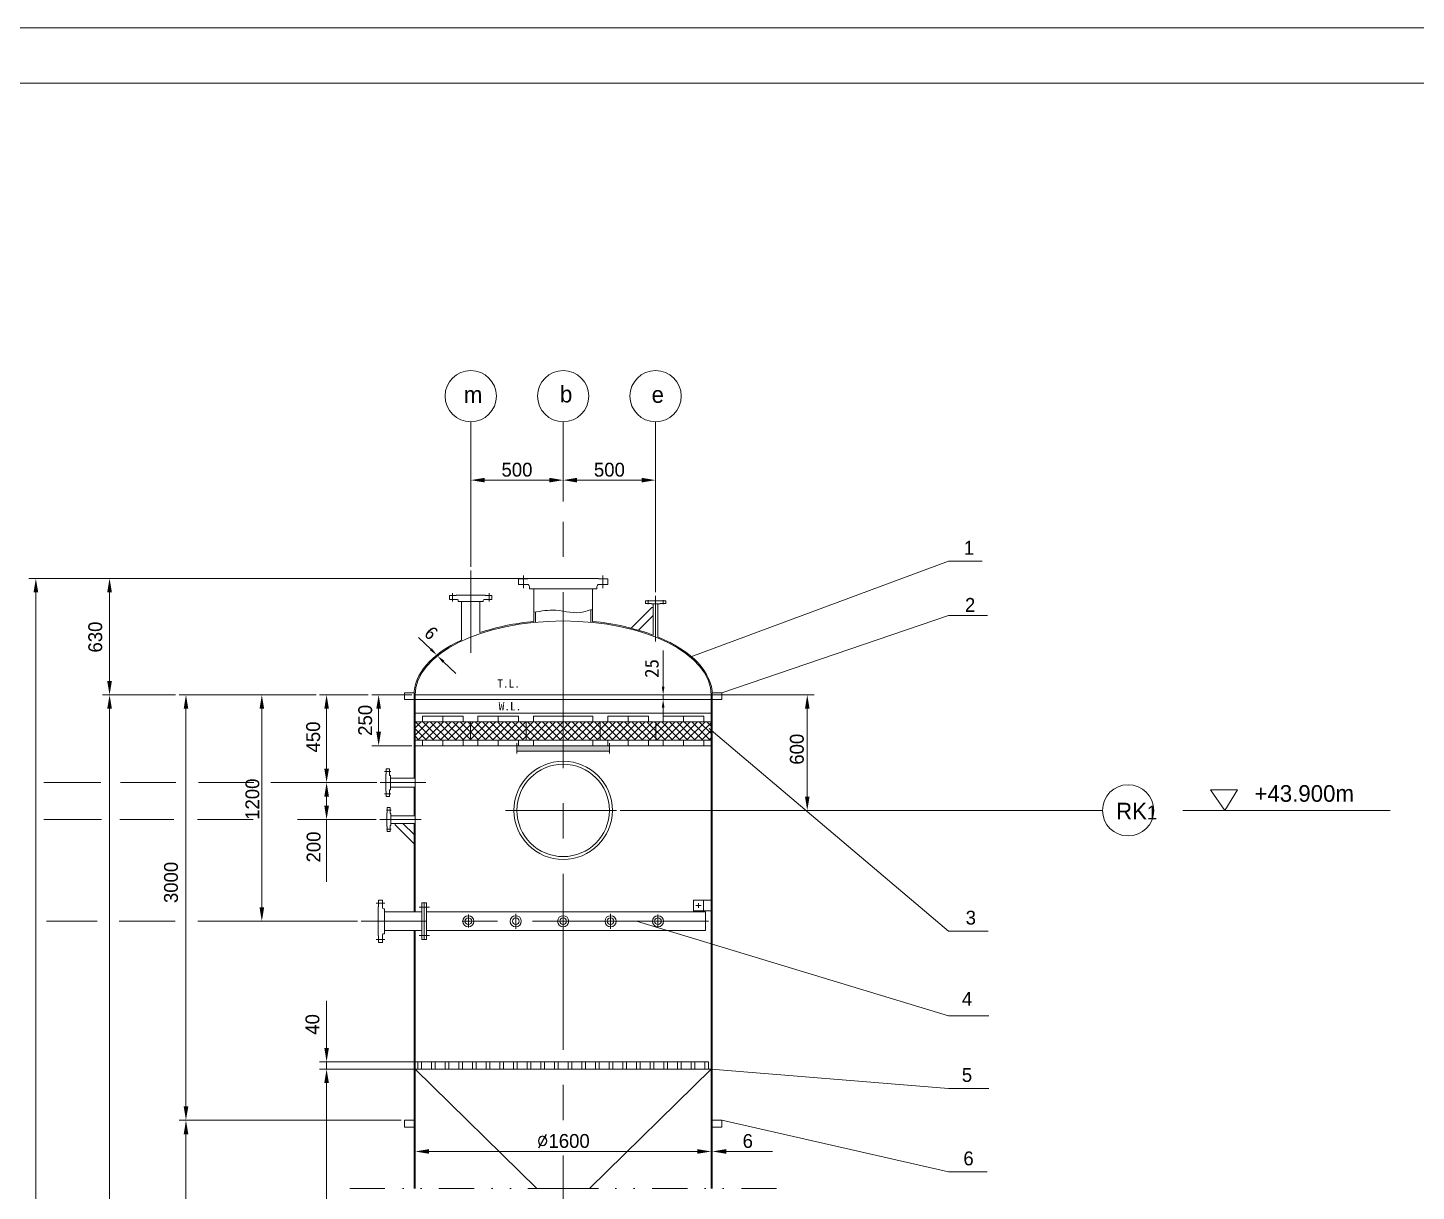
# Model space of a CAD drawing. Header units: millimetres. Extents: x 0 to 841, y 0 to 1189.
# Drawn here: x 371 to 621.4, y 979.1 to 1189 of the extents above; entities that cross this region are included whole.
import ezdxf

# ---------------------------------------------------------------- set-up
doc = ezdxf.new("R2010")
doc.units = ezdxf.units.MM
doc.linetypes.add('CENTER', pattern=[50.8, 31.75, -6.35, 6.35, -6.35])
doc.linetypes.add('DIVIDE2', pattern=[15.875, 6.35, -3.175, 0, -3.175, 0, -3.175])
for name, color, linetype, lineweight in [('图层1', 6, 'CENTER', 5), ('图层2', 1, 'Continuous', 20), ('图层4', 112, 'DIVIDE2', 5), ('图层6', 7, 'Continuous', 5)]:
    doc.layers.add(name, color=color, linetype=linetype, lineweight=lineweight)
doc.styles.get("Standard").update_dxf_attribs({"font": 'SimSun.ttf'})

msp = doc.modelspace()

# ---------------------------------------------------------------- hatches: boundary and pattern name
at = {"layer": '图层2'}
h = msp.add_hatch(color=256, dxfattribs=at)
h.paths.add_polyline_path([(467.57, 1059.5), (459.23, 1059.5), (459.23, 1058.5), (467.57, 1058.5)])
h.paths.add_polyline_path([(475.92, 1059.5), (467.57, 1059.5), (467.57, 1058.5), (475.92, 1058.5)])
at = {"layer": '图层6'}
h = msp.add_hatch(dxfattribs=at)
h.set_pattern_fill('ANSI37', color=256, scale=0.3, style=0)
h.set_pattern_definition([(45, (176.7482, 51.0068), (-0.6735192, 0.6735192), []), (135, (176.7482, 51.0068), (-0.6735192, -0.6735192), [])])
h.paths.add_polyline_path([(440.87, 1063.83), (440.87, 1060.5), (450.87, 1060.5), (450.87, 1063.83)])
h.paths.add_polyline_path([(450.87, 1063.83), (450.87, 1060.5), (460.87, 1060.5), (460.87, 1063.83)])
h.paths.add_polyline_path([(467.57, 1060.5), (467.57, 1063.83), (460.87, 1063.83), (460.87, 1060.5)])
h.paths.add_polyline_path([(474.27, 1060.5), (474.27, 1063.83), (467.57, 1063.83), (467.57, 1060.5)])
h.paths.add_polyline_path([(484.27, 1063.83), (474.27, 1063.83), (474.27, 1060.5), (484.27, 1060.5)])
h.paths.add_polyline_path([(484.27, 1063.83), (484.27, 1060.5), (494.27, 1060.5), (494.27, 1063.83)])

# ---------------------------------------------------------------- linework, layer by layer
at = {"layer": '图层1'}
for p, q in [((467.57, 191.85), (467.57, 1102.9)), ((450.9, 1091.11), (450.9, 1076.22)), ((460.43, 1090.17), (460.43, 1087.91)), ((474.72, 1090.17), (474.72, 1087.91)), ((447.61, 1086.99), (447.61, 1085.48)), ((454.2, 1086.99), (454.2, 1085.48)), ((482.9, 1085.75), (482.9, 1085)), ((484.24, 1078.32), (484.24, 1086.54)), ((485.59, 1085.75), (485.59, 1085)), ((435.37, 1054.82), (436.46, 1054.82)), ((434.59, 1052.83), (442.78, 1052.83)), ((435.37, 1050.83), (436.46, 1050.83)), ((436.53, 1047.88), (435.71, 1047.88)), ((457.15, 1047.83), (477.21, 1047.83)), ((434.49, 1046.16), (441.96, 1046.16)), ((436.53, 1044.43), (435.71, 1044.43)), ((433.87, 1031.12), (435.38, 1031.12)), ((441.6, 1030.38), (443.47, 1030.38)), ((467.57, 1029.26), (467.57, 1026.46)), ((491.51, 1030.65), (492.48, 1030.65)), ((491.97, 1031.07), (491.97, 1030.26)), ((493.8, 1027.83), (431.13, 1027.83)), ((450.47, 1029.07), (450.47, 1026.68)), ((459.02, 1029.17), (459.02, 1026.46)), ((476.12, 1029.17), (476.12, 1026.46)), ((484.67, 1029.07), (484.67, 1026.68)), ((433.87, 1024.53), (435.38, 1024.53)), ((441.6, 1025.27), (443.47, 1025.27))]:
    msp.add_line(p, q, dxfattribs=at)
at = {"layer": '图层2'}
for p, q in [((459.49, 1088.59), (459.49, 1089.6)), ((461.22, 1089.6), (459.49, 1089.6)), ((461.22, 1089.66), (461.22, 1089.6)), ((467.57, 1089.66), (461.22, 1089.66)), ((467.57, 1089.66), (473.92, 1089.66)), ((473.92, 1089.66), (473.92, 1089.6)), ((473.92, 1089.6), (475.65, 1089.6)), ((475.65, 1088.59), (475.65, 1089.6)), ((461.09, 1088.59), (459.49, 1088.59)), ((461.49, 1087.79), (461.49, 1088.19)), ((467.57, 1087.79), (461.49, 1087.79)), ((462.3, 1087.79), (462.3, 1081.92)), ((467.57, 1087.79), (473.65, 1087.79)), ((472.84, 1087.79), (472.84, 1081.92)), ((473.65, 1087.79), (473.65, 1088.19)), ((474.05, 1088.59), (475.65, 1088.59)), ((447.07, 1085.86), (447.07, 1086.6)), ((448.28, 1086.6), (447.07, 1086.6)), ((448.5, 1085.86), (447.07, 1085.86)), ((448.28, 1086.66), (448.28, 1086.6)), ((450.9, 1086.66), (448.28, 1086.66)), ((448.65, 1085.49), (448.65, 1085.71)), ((450.9, 1085.49), (448.65, 1085.49)), ((449.23, 1085.49), (449.23, 1078.55)), ((450.9, 1086.66), (453.53, 1086.66)), ((450.9, 1085.49), (453.15, 1085.49)), ((452.57, 1079.89), (452.57, 1085.49)), ((453.15, 1085.49), (453.15, 1085.71)), ((453.3, 1085.86), (454.73, 1085.86)), ((453.53, 1086.66), (453.53, 1086.6)), ((453.53, 1086.6), (454.73, 1086.6)), ((454.73, 1085.86), (454.73, 1086.6)), ((483.56, 1084.41), (479.84, 1080.7)), ((482.41, 1085.17), (482.41, 1085.6)), ((483.39, 1085.6), (482.41, 1085.6)), ((483.37, 1085.17), (482.41, 1085.17)), ((483.39, 1085.6), (483.39, 1085.65)), ((483.39, 1085.65), (485.09, 1085.65)), ((483.43, 1085.09), (483.43, 1085.11)), ((484.24, 1085.09), (483.43, 1085.09)), ((483.83, 1084.41), (483.56, 1084.41)), ((483.83, 1085.09), (483.83, 1079.44)), ((484.24, 1085.09), (485.06, 1085.09)), ((484.66, 1085.09), (484.66, 1079.11)), ((485.06, 1085.09), (485.06, 1085.11)), ((485.09, 1085.6), (485.09, 1085.65)), ((485.09, 1085.6), (485.09, 1085.6)), ((485.09, 1085.6), (486.07, 1085.6)), ((485.12, 1085.17), (486.07, 1085.17)), ((486.07, 1085.17), (486.07, 1085.6)), ((462.57, 1083.6), (462.57, 1081.75)), ((472.57, 1084.01), (472.57, 1081.75)), ((483.83, 1083.01), (481.15, 1080.34)), ((438.97, 1069.04), (440.67, 1069.04)), ((438.97, 1069.04), (438.97, 1067.83)), ((440.67, 1067.83), (438.97, 1067.83)), ((440.67, 1067.83), (440.67, 1068.66)), ((440.87, 1067.83), (440.67, 1067.83)), ((440.67, 1053.66), (440.67, 1067.83)), ((440.87, 1067.83), (440.87, 1068.66)), ((440.87, 1068.66), (494.27, 1068.66)), ((494.27, 1067.83), (440.87, 1067.83)), ((440.87, 1067.83), (440.87, 1029.5)), ((494.27, 1067.83), (494.27, 1068.66)), ((494.27, 1001.16), (494.27, 1067.83)), ((494.47, 1067.83), (494.27, 1067.83)), ((496.17, 1069.04), (494.47, 1069.04)), ((494.47, 1067.83), (494.47, 1068.66)), ((494.47, 979.63), (494.47, 1067.83)), ((494.47, 1067.83), (496.17, 1067.83)), ((496.17, 1067.83), (496.17, 1069.04)), ((496.17, 1067.83), (496.17, 1067.83)), ((440.87, 1065.37), (494.27, 1065.37)), ((442.2, 1064.83), (449.54, 1064.83)), ((442.2, 1064.83), (442.2, 1063.83)), ((445.87, 1063.83), (445.87, 1064.83)), ((449.54, 1064.83), (449.54, 1063.83)), ((452.2, 1064.83), (452.2, 1063.83)), ((452.2, 1064.83), (459.54, 1064.83)), ((455.87, 1063.83), (455.87, 1064.83)), ((459.54, 1064.83), (459.54, 1063.83)), ((462.2, 1064.83), (462.2, 1063.83)), ((462.2, 1064.83), (472.94, 1064.83)), ((467.57, 1064.83), (467.57, 1063.83)), ((467.57, 1064.83), (467.57, 1063.83)), ((472.94, 1064.83), (472.94, 1063.83)), ((475.6, 1064.83), (475.6, 1063.83)), ((475.6, 1064.83), (482.94, 1064.83)), ((479.27, 1063.83), (479.27, 1064.83)), ((482.94, 1064.83), (482.94, 1063.83)), ((485.6, 1064.83), (485.6, 1063.83)), ((485.6, 1064.83), (492.94, 1064.83)), ((489.27, 1063.83), (489.27, 1064.83)), ((492.94, 1064.83), (492.94, 1063.83)), ((440.87, 1063.83), (494.27, 1063.83)), ((450.87, 1060.5), (450.87, 1063.83)), ((460.87, 1060.5), (460.87, 1063.83)), ((474.27, 1060.5), (474.27, 1063.83)), ((484.27, 1060.5), (484.27, 1063.83)), ((440.87, 1060.5), (494.27, 1060.5)), ((440.87, 1059.5), (494.27, 1059.5)), ((440.87, 1059.5), (440.87, 1059.5)), ((440.87, 1059.5), (440.87, 1059.5)), ((440.87, 1059.5), (440.87, 1059.5)), ((442.2, 1060.5), (442.2, 1059.5)), ((445.87, 1059.5), (445.87, 1060.5)), ((449.54, 1060.5), (449.54, 1059.5)), ((452.2, 1060.5), (452.2, 1059.5)), ((455.87, 1059.5), (455.87, 1060.5)), ((459.23, 1058.08), (459.23, 1059.94)), ((459.54, 1060.5), (459.54, 1059.5)), ((462.2, 1060.5), (462.2, 1059.5)), ((467.57, 1060.5), (467.57, 1059.5)), ((467.57, 1060.5), (467.57, 1059.5)), ((472.94, 1060.5), (472.94, 1059.5)), ((475.6, 1060.5), (475.6, 1059.5)), ((475.92, 1058.08), (475.92, 1059.94)), ((479.27, 1059.5), (479.27, 1060.5)), ((482.94, 1060.5), (482.94, 1059.5)), ((485.6, 1060.5), (485.6, 1059.5)), ((489.27, 1059.5), (489.27, 1060.5)), ((492.94, 1060.5), (492.94, 1059.5)), ((459.23, 1058.5), (475.92, 1058.5)), ((435.57, 1054.36), (435.62, 1054.36)), ((435.57, 1054.36), (435.57, 1052.83)), ((435.62, 1054.36), (435.62, 1055.33)), ((436.22, 1055.33), (435.62, 1055.33)), ((436.22, 1054.22), (436.22, 1055.33)), ((435.57, 1051.3), (435.57, 1052.83)), ((436.4, 1054.13), (436.32, 1054.13)), ((436.4, 1052.83), (436.4, 1054.13)), ((436.4, 1053.66), (440.87, 1053.66)), ((436.4, 1052.83), (436.4, 1051.53)), ((436.4, 1052), (440.87, 1052)), ((440.67, 1046.83), (440.67, 1052)), ((435.57, 1051.3), (435.62, 1051.3)), ((435.62, 1051.3), (435.62, 1050.33)), ((436.22, 1050.33), (435.62, 1050.33)), ((436.22, 1051.43), (436.22, 1050.33)), ((436.4, 1051.53), (436.32, 1051.53)), ((435.77, 1047.37), (435.77, 1044.94)), ((435.77, 1047.37), (435.82, 1047.37)), ((436.35, 1048.33), (435.82, 1048.33)), ((435.82, 1047.37), (435.82, 1048.33)), ((436.35, 1047.32), (436.35, 1048.33)), ((436.5, 1047.24), (436.43, 1047.24)), ((436.5, 1046.16), (436.5, 1047.24)), ((440.87, 1046.83), (436.5, 1046.83)), ((435.77, 1044.94), (435.82, 1044.94)), ((435.82, 1044.94), (435.82, 1043.99)), ((436.35, 1044.99), (436.35, 1043.99)), ((436.5, 1045.07), (436.43, 1045.07)), ((436.5, 1046.16), (436.5, 1045.07)), ((440.87, 1045.49), (436.5, 1045.49)), ((437.26, 1045.49), (437.26, 1045.22)), ((437.26, 1045.22), (440.67, 1041.8)), ((438.66, 1045.49), (440.67, 1043.47)), ((440.67, 1029.5), (440.67, 1045.49)), ((436.35, 1043.99), (435.82, 1043.99)), ((434.2, 1027.83), (434.2, 1030.45)), ((434.2, 1030.45), (434.26, 1030.45)), ((434.26, 1030.45), (434.26, 1031.66)), ((435, 1031.66), (434.26, 1031.66)), ((435, 1030.23), (435, 1031.66)), ((435.37, 1030.08), (435.15, 1030.08)), ((435.37, 1027.83), (435.37, 1030.08)), ((442.07, 1029.5), (435.37, 1029.5)), ((442.07, 1031.14), (442.07, 1027.83)), ((442.07, 1031.14), (442.5, 1031.14)), ((442.5, 1031.14), (442.5, 1027.83)), ((442.93, 1031.14), (442.5, 1031.14)), ((442.93, 1031.14), (442.93, 1027.83)), ((493.27, 1029.5), (442.93, 1029.5)), ((491.07, 1029.5), (491.07, 1031.61)), ((491.07, 1031.61), (494.27, 1031.61)), ((491.07, 1029.7), (494.27, 1029.7)), ((492.86, 1029.5), (492.86, 1031.61)), ((493.27, 1029.5), (493.27, 1026.16)), ((434.2, 1027.83), (434.2, 1025.2)), ((435.37, 1027.83), (435.37, 1025.58)), ((442.07, 1024.51), (442.07, 1027.83)), ((442.5, 1024.51), (442.5, 1027.83)), ((442.93, 1024.51), (442.93, 1027.83)), ((434.2, 1025.2), (434.26, 1025.2)), ((434.26, 1025.2), (434.26, 1024)), ((435, 1025.43), (435, 1024)), ((435.37, 1025.58), (435.15, 1025.58)), ((442.07, 1026.16), (435.37, 1026.16)), ((440.67, 979.63), (440.67, 1026.16)), ((440.87, 1026.16), (440.87, 1001.16)), ((442.07, 1024.51), (442.5, 1024.51)), ((442.93, 1024.51), (442.5, 1024.51)), ((493.27, 1026.16), (442.93, 1026.16)), ((435, 1024), (434.26, 1024)), ((441.37, 1002.49), (493.77, 1002.49)), ((441.37, 1001.16), (441.37, 1002.49)), ((442.04, 1002.49), (442.04, 1001.16)), ((443.84, 1001.16), (443.84, 1002.49)), ((444.51, 1002.49), (444.51, 1001.16)), ((446.3, 1001.16), (446.3, 1002.49)), ((446.97, 1002.49), (446.97, 1001.16)), ((448.76, 1001.16), (448.76, 1002.49)), ((449.43, 1002.49), (449.43, 1001.16)), ((451.23, 1001.16), (451.23, 1002.49)), ((451.9, 1002.49), (451.9, 1001.16)), ((453.69, 1001.16), (453.69, 1002.49)), ((454.36, 1002.49), (454.36, 1001.16)), ((456.15, 1001.16), (456.15, 1002.49)), ((456.82, 1002.49), (456.82, 1001.16)), ((458.61, 1001.16), (458.61, 1002.49)), ((459.28, 1002.49), (459.28, 1001.16)), ((461.08, 1001.16), (461.08, 1002.49)), ((461.75, 1002.49), (461.75, 1001.16)), ((463.54, 1001.16), (463.54, 1002.49)), ((464.21, 1002.49), (464.21, 1001.16)), ((466, 1001.16), (466, 1002.49)), ((466.67, 1002.49), (466.67, 1001.16)), ((468.47, 1002.49), (468.47, 1001.16)), ((469.14, 1001.16), (469.14, 1002.49)), ((470.94, 1002.49), (470.94, 1001.16)), ((471.61, 1001.16), (471.61, 1002.49)), ((473.4, 1002.49), (473.4, 1001.16)), ((474.07, 1001.16), (474.07, 1002.49)), ((475.86, 1002.49), (475.86, 1001.16)), ((476.53, 1001.16), (476.53, 1002.49)), ((478.33, 1002.49), (478.33, 1001.16)), ((479, 1001.16), (479, 1002.49)), ((480.79, 1002.49), (480.79, 1001.16)), ((481.46, 1001.16), (481.46, 1002.49)), ((483.25, 1002.49), (483.25, 1001.16)), ((483.92, 1001.16), (483.92, 1002.49)), ((485.71, 1002.49), (485.71, 1001.16)), ((486.38, 1001.16), (486.38, 1002.49)), ((488.18, 1002.49), (488.18, 1001.16)), ((488.85, 1001.16), (488.85, 1002.49)), ((490.64, 1002.49), (490.64, 1001.16)), ((491.31, 1001.16), (491.31, 1002.49)), ((493.1, 1002.49), (493.1, 1001.16)), ((493.77, 1001.16), (493.77, 1002.49)), ((493.77, 1001.16), (493.77, 1002.49)), ((440.87, 1001.16), (440.87, 1001.16)), ((440.87, 1001.16), (494.27, 1001.16)), ((440.87, 979.63), (440.87, 1001.16)), ((440.87, 1001.16), (462.82, 979.63)), ((494.27, 1001.16), (472.32, 979.63)), ((494.27, 1001.16), (494.27, 979.63)), ((438.97, 991.92), (440.67, 991.92)), ((438.97, 990.7), (438.97, 991.92)), ((496.17, 991.92), (494.47, 991.92)), ((496.17, 990.7), (496.17, 991.92)), ((440.67, 990.7), (438.97, 990.7)), ((494.47, 990.7), (496.17, 990.7))]:
    msp.add_line(p, q, dxfattribs=at)
at = {"layer": '图层2', "color": 0}
msp.add_lwpolyline([(25, 10), (831, 10), (831, 1179), (25, 1179)], close=True, dxfattribs=at)
at = {"layer": '图层2'}
for centre, radius in [((467.57, 1047.83), 8.87), ((467.57, 1047.83), 8.34), ((450.47, 1027.83), 1), ((450.47, 1027.83), 0.6), ((459.02, 1027.83), 1), ((459.02, 1027.83), 0.6), ((467.57, 1027.83), 1), ((467.57, 1027.83), 0.6), ((476.12, 1027.83), 1), ((476.12, 1027.83), 0.6), ((484.67, 1027.83), 1), ((484.67, 1027.83), 0.6)]:
    msp.add_circle(centre, radius, dxfattribs=at)
for centre, radius, start, end in [((461.09, 1088.19), 0.4, 0, 90), ((474.05, 1088.19), 0.4, 90, 180), ((448.5, 1085.71), 0.15, 0, 90), ((453.3, 1085.71), 0.15, 90, 180), ((483.37, 1085.11), 0.06, 0, 90), ((485.12, 1085.11), 0.06, 90, 180), ((436.32, 1054.23), 0.1, 177.4068, 272.5932), ((436.32, 1051.43), 0.1, 87.4068, 182.5932), ((436.43, 1047.32), 0.08, 180, 270), ((436.43, 1044.99), 0.08, 90, 180), ((435.15, 1030.23), 0.15, 180, 270), ((435.15, 1025.43), 0.15, 90, 180)]:
    msp.add_arc(centre, radius, start, end, dxfattribs=at)
for major_axis, ratio, start_param, end_param in [((-26.7, 0), 0.499251, 3.141593, 6.283185), ((-26.9, 0), 0.502974, 4.909575, 5.303906), ((-26.9, 0), 0.502974, 4.063627, 4.515203), ((-26.9, 0), 0.502974, 5.462588, 6.283185), ((-26.9, 0), 0.502974, 3.141593, 4.024116)]:
    msp.add_ellipse((467.57, 1068.66), major_axis=major_axis, ratio=ratio, start_param=start_param, end_param=end_param, dxfattribs=at)
msp.add_spline([(462.3, 1083.56), (466.24, 1083.93), (471.28, 1083.62), (472.57, 1084.01), (472.84, 1084.05)], degree=3, dxfattribs=at)
at = {"layer": '图层4'}
for q in [(427.9, 979.63), (507.25, 979.63)]:
    msp.add_line((467.57, 979.63), q, dxfattribs=at)
at = {"layer": '图层6'}
for p, q in [((450.9, 1108.65), (450.9, 1117.92)), ((467.57, 1108.65), (467.57, 1117.92)), ((484.24, 1108.65), (484.24, 1117.92)), ((450.9, 1091.74), (450.9, 1108.65)), ((453.4, 1107.4), (465.07, 1107.4)), ((467.57, 1103.53), (467.57, 1108.65)), ((467.57, 1108.02), (467.57, 1108.65)), ((470.07, 1107.4), (481.74, 1107.4)), ((484.24, 1087.17), (484.24, 1108.65)), ((490.61, 1075.5), (537.07, 1092.78)), ((537.07, 1092.78), (543.11, 1092.78)), ((385.14, 1089.66), (371.22, 1089.66)), ((385.14, 1089.66), (461.22, 1089.66)), ((372.47, 1087.16), (372.47, 198.13)), ((385.76, 1071.16), (385.76, 1087.16)), ((496.17, 1069.04), (537.07, 1082.98)), ((537.07, 1082.98), (544.12, 1082.98)), ((443.71, 1076.89), (441.47, 1079.04)), ((445.98, 1074.65), (448.21, 1072.49)), ((485.6, 1070.16), (485.6, 1076.66)), ((397.67, 1068.66), (384.51, 1068.66)), ((385.14, 1068.66), (384.51, 1068.66)), ((412.6, 1068.66), (398.29, 1068.66)), ((423.03, 1068.66), (411.97, 1068.66)), ((432.42, 1068.66), (423.65, 1068.66)), ((440.25, 1068.66), (433.04, 1068.66)), ((485.6, 1068.66), (485.6, 1067.83)), ((494.27, 1068.66), (512.84, 1068.66)), ((385.76, 1066.16), (385.76, 878.66)), ((399.54, 1066.16), (399.54, 994.42)), ((413.22, 1066.16), (413.22, 1030.33)), ((424.9, 1066.16), (424.9, 1055.33)), ((434.29, 1066.16), (434.29, 1062)), ((485.6, 1066.33), (485.6, 1064.83)), ((511.59, 1066.16), (511.59, 1050.33)), ((493.92, 1062.59), (537.07, 1026.06)), ((440.25, 1059.5), (433.04, 1059.5)), ((384.18, 1052.83), (373.88, 1052.83)), ((397.69, 1052.83), (387.74, 1052.83)), ((411.78, 1052.83), (401.83, 1052.83)), ((423.65, 1052.83), (414.86, 1052.83)), ((433.97, 1052.83), (423.65, 1052.83)), ((433.97, 1052.83), (423.65, 1052.83)), ((424.9, 1050.33), (424.9, 1048.66)), ((584.34, 1051.51), (589.2, 1051.51)), ((586.92, 1047.83), (584.34, 1051.51)), ((589.2, 1051.51), (586.92, 1047.83)), ((477.84, 1047.83), (512.84, 1047.83)), ((512.84, 1047.83), (564.84, 1047.83)), ((579.33, 1047.83), (616.72, 1047.83)), ((384.3, 1046.16), (373.88, 1046.16)), ((397.33, 1046.16), (387.62, 1046.16)), ((411.66, 1046.16), (401.6, 1046.16)), ((423.65, 1046.16), (419.67, 1046.16)), ((433.86, 1046.16), (423.65, 1046.16)), ((424.9, 1046.16), (424.9, 1034.91)), ((383.53, 1027.83), (374.36, 1027.83)), ((397.57, 1027.83), (387.52, 1027.83)), ((411.97, 1027.83), (401.71, 1027.83)), ((430.5, 1027.83), (411.97, 1027.83)), ((480.78, 1027.83), (537.07, 1010.74)), ((537.07, 1026.06), (544.23, 1026.06)), ((424.9, 1007.49), (424.9, 1013.46)), ((537.07, 1010.74), (544.35, 1010.74)), ((424.9, 1004.99), (424.9, 1007.49)), ((441.42, 1002.49), (423.65, 1002.49)), ((424.9, 1002.49), (424.9, 1001.16)), ((440.75, 1001.16), (423.65, 1001.16)), ((424.28, 1001.16), (423.65, 1001.16)), ((494.27, 1001.16), (537.07, 997.68)), ((424.9, 998.66), (424.9, 988.24)), ((424.9, 998.66), (424.9, 945.66)), ((537.07, 997.68), (544.35, 997.68)), ((438.35, 991.92), (398.29, 991.92)), ((398.92, 991.92), (398.29, 991.92)), ((496.17, 991.92), (537.07, 982.63)), ((399.54, 989.42), (399.54, 441.95)), ((440.87, 987.22), (440.87, 985.05)), ((494.27, 986.93), (494.27, 987.55)), ((494.27, 987.22), (494.27, 985.05)), ((494.47, 986.93), (494.47, 987.55)), ((443.37, 986.3), (491.77, 986.3)), ((491.77, 986.3), (489.27, 986.3)), ((494.27, 986.3), (494.47, 986.3)), ((496.97, 986.3), (505.31, 986.3)), ((537.07, 982.63), (544.05, 982.63))]:
    msp.add_line(p, q, dxfattribs=at)
msp.add_lwpolyline([(0, 0), (841, 0), (841, 1189), (0, 1189)], close=True, dxfattribs=at)
for centre in [(450.9, 1122.55), (467.57, 1122.55), (484.24, 1122.55), (569.46, 1047.83)]:
    msp.add_circle(centre, 4.62, dxfattribs=at)
for points in [[(453.4, 1107.81), (453.4, 1106.98), (450.9, 1107.4)], [(465.07, 1107.81), (465.07, 1106.98), (467.57, 1107.4)], [(470.07, 1107.81), (470.07, 1106.98), (467.57, 1107.4)], [(481.74, 1107.81), (481.74, 1106.98), (484.24, 1107.4)], [(372.05, 1087.16), (372.89, 1087.16), (372.47, 1089.66)], [(385.34, 1087.16), (386.18, 1087.16), (385.76, 1089.66)], [(443.53, 1076.71), (443.88, 1077.07), (444.78, 1075.84)], [(446.15, 1074.83), (445.8, 1074.47), (444.9, 1075.69)], [(385.34, 1071.16), (386.18, 1071.16), (385.76, 1068.66)], [(485.85, 1070.16), (485.35, 1070.16), (485.6, 1068.66)], [(385.34, 1066.16), (386.18, 1066.16), (385.76, 1068.66)], [(399.13, 1066.16), (399.96, 1066.16), (399.54, 1068.66)], [(412.81, 1066.16), (413.64, 1066.16), (413.22, 1068.66)], [(424.49, 1066.16), (425.32, 1066.16), (424.9, 1068.66)], [(433.87, 1066.16), (434.71, 1066.16), (434.29, 1068.66)], [(485.85, 1066.33), (485.35, 1066.33), (485.6, 1067.83)], [(511.18, 1066.16), (512.01, 1066.16), (511.59, 1068.66)], [(433.87, 1062), (434.71, 1062), (434.29, 1059.5)], [(424.49, 1055.33), (425.32, 1055.33), (424.9, 1052.83)], [(424.49, 1050.33), (425.32, 1050.33), (424.9, 1052.83)], [(511.18, 1050.33), (512.01, 1050.33), (511.59, 1047.83)], [(424.49, 1048.66), (425.32, 1048.66), (424.9, 1046.16)], [(412.81, 1030.33), (413.64, 1030.33), (413.22, 1027.83)], [(424.49, 1004.99), (425.32, 1004.99), (424.9, 1002.49)], [(424.49, 998.66), (425.32, 998.66), (424.9, 1001.16)], [(424.49, 998.66), (425.32, 998.66), (424.9, 1001.16)], [(399.13, 994.42), (399.96, 994.42), (399.54, 991.92)], [(399.13, 989.42), (399.96, 989.42), (399.54, 991.92)], [(443.37, 986.72), (443.37, 985.89), (440.87, 986.3)], [(491.77, 986.72), (491.77, 985.89), (494.27, 986.3)], [(491.77, 986.72), (491.77, 985.89), (494.27, 986.3)], [(496.97, 986.72), (496.97, 985.89), (494.47, 986.3)]]:
    msp.add_solid(points, dxfattribs=at)

# ---------------------------------------------------------------- texts
for s, insert, char_height, attachment_point in [('{\\fￋￎￌﾣﾤ|b0|i0|c134|p2;b}', (466.99, 1124.41), 3, 1), ('{\\fￋￎￌﾣﾤ|b0|i0|c134|p2;e}', (483.52, 1124.34), 3, 1), ('{\\fￋￎￌﾣﾤ|b0|i0|c134|p54;500}', (459.24, 1109.27), 2.5, 5), ('{\\fￋￎￌﾣﾤ|b0|i0|c134|p54;500}', (475.91, 1109.27), 2.5, 5), ('{\\fￋￎￌﾣﾤ|b0|i0|c134|p2;1}', (539.83, 1096.45), 2.5, 1), ('{\\fￋￎￌﾣﾤ|b0|i0|c134|p2;2}', (540.04, 1086.14), 2.5, 1), ('T.L.', (455.69, 1071.46), 1.5, 1), ('W.L.', (455.94, 1067.36), 1.5, 1), ('{\\fￋￎￌﾣﾤ|b0|i0|c134|p2;+43.900m}', (592.24, 1052.38), 3, 1), ('{\\fￋￎￌﾣﾤ|b0|i0|c134|p2;RK\\H0.8333x;1}', (567.29, 1049.2), 3, 1), ('{\\fￋￎￌﾣﾤ|b0|i0|c134|p2;3}', (540.16, 1029.73), 2.5, 1), ('{\\fￋￎￌﾣﾤ|b0|i0|c134|p2;4}', (539.48, 1015.08), 2.5, 1), ('{\\fￋￎￌﾣﾤ|b0|i0|c134|p2;5}', (539.47, 1001.35), 2.5, 1), ('{\\Ftxt.shx;%%c\\fￋￎￌﾣﾤ|b0|i0|c134|p54;1600}', (467.57, 988.18), 2.5, 5), ('{\\fￋￎￌﾣﾤ|b0|i0|c134|p54;6}', (500.87, 988.18), 2.5, 5), ('{\\fￋￎￌﾣﾤ|b0|i0|c134|p2;6}', (539.75, 986.3), 2.5, 1)]:
    msp.add_mtext(s, dxfattribs=dict(at, insert=insert, char_height=char_height, attachment_point=attachment_point))
at = {"layer": '图层6', "insert": (449.65, 1124.33), "char_height": 3, "width": 1.5104, "attachment_point": 1}
msp.add_mtext('{\\fￋￎￌﾣﾤ|b0|i0|c134|p2;m}', dxfattribs=at)
at = {"layer": '图层6', "char_height": 2.5}
for s, insert, attachment_point, rotation in [('{\\fￋￎￌﾣﾤ|b0|i0|c134|p54;630}', (383.19, 1079.09), 5, 90), ('6', (444.02, 1081.35), 1, 316.5412), ('25', (482.29, 1071.73), 1, 90), ('{\\fￋￎￌﾣﾤ|b0|i0|c134|p54;250}', (431.88, 1064.07), 5, 90), ('{\\fￋￎￌﾣﾤ|b0|i0|c134|p54;450}', (422.49, 1061.07), 5, 90), ('{\\fￋￎￌﾣﾤ|b0|i0|c134|p54;600}', (509.73, 1058.86), 5, 90), ('{\\fￋￎￌﾣﾤ|b0|i0|c134|p54;1200}', (411.53, 1049.84), 5, 90), ('{\\fￋￎￌﾣﾤ|b0|i0|c134|p54;200}', (422.57, 1041.22), 5, 90), ('{\\fￋￎￌﾣﾤ|b0|i0|c134|p54;3000}', (396.85, 1034.83), 5, 90), ('{\\fￋￎￌﾣﾤ|b0|i0|c134|p54;40}', (422.36, 1009.22), 5, 90)]:
    msp.add_mtext(s, dxfattribs=dict(at, insert=insert, attachment_point=attachment_point, rotation=rotation))

doc.saveas('drawing.dxf')
